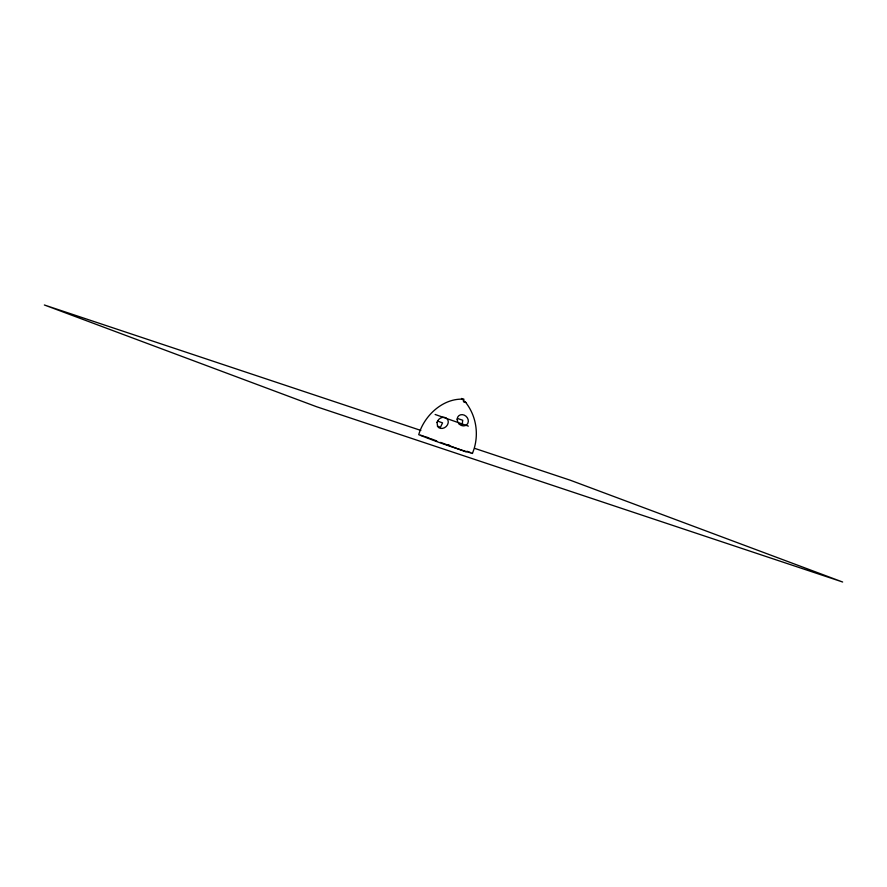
<?xml version="1.0" encoding="UTF-8"?>
<svg xmlns="http://www.w3.org/2000/svg" width="887" height="887" viewBox="0 0 887 887"><rect width="100%" height="100%" fill="white"/><g stroke="black" fill="none" stroke-linecap="round" stroke-linejoin="round"><path stroke-width="1.33" d="M463.136 399.538L464.034 399.25C443.489 397.642 424.197 415.415 418.731 434.685C436.049 441.626 454.643 448.112 472.438 453.39M457.215 419.817L457.57 418.498L462.737 420.272L462.127 424.762L458.856 423.642M472.416 453.523L474.046 448.955A50.659 48.973 -74.6 0 0 465.564 402.254M465.309 402.21L464.178 401.889M420.582 435.195L424.13 436.315M425.383 436.726L429.142 437.956M468.358 426.126L435.129 414.473M420.837 430.428L44.35 304.984L316.615 406.745L842.65 582.016L570.385 480.255L474.623 448.345M447.702 444.797L449.387 445.385L447.691 444.875M463.38 401.611L465.863 402.443L464.522 401.933M437.568 421.081L442.558 422.877L440.473 427.235L437.457 426.148M430.372 438.566L436.759 440.961M440.595 442.391L466.13 451.949M467.105 451.272L470.631 452.625M465.542 402.277L461.473 398.44M437.047 422.367L437.59 426.459A6.131 5.134 -41.5 0 0 446.216 426.492A6.131 5.134 -41.5 0 0 446.25 418.043A6.131 5.134 -41.5 0 0 437.624 420.937L437.047 422.367M459.533 424.363L457.67 421.879L457.171 418.963A6.009 5.178 46.6 0 1 464.189 415.105A6.009 5.178 46.6 0 1 467.804 423.376A6.009 5.178 46.6 0 1 459.533 424.363"/></g></svg>
